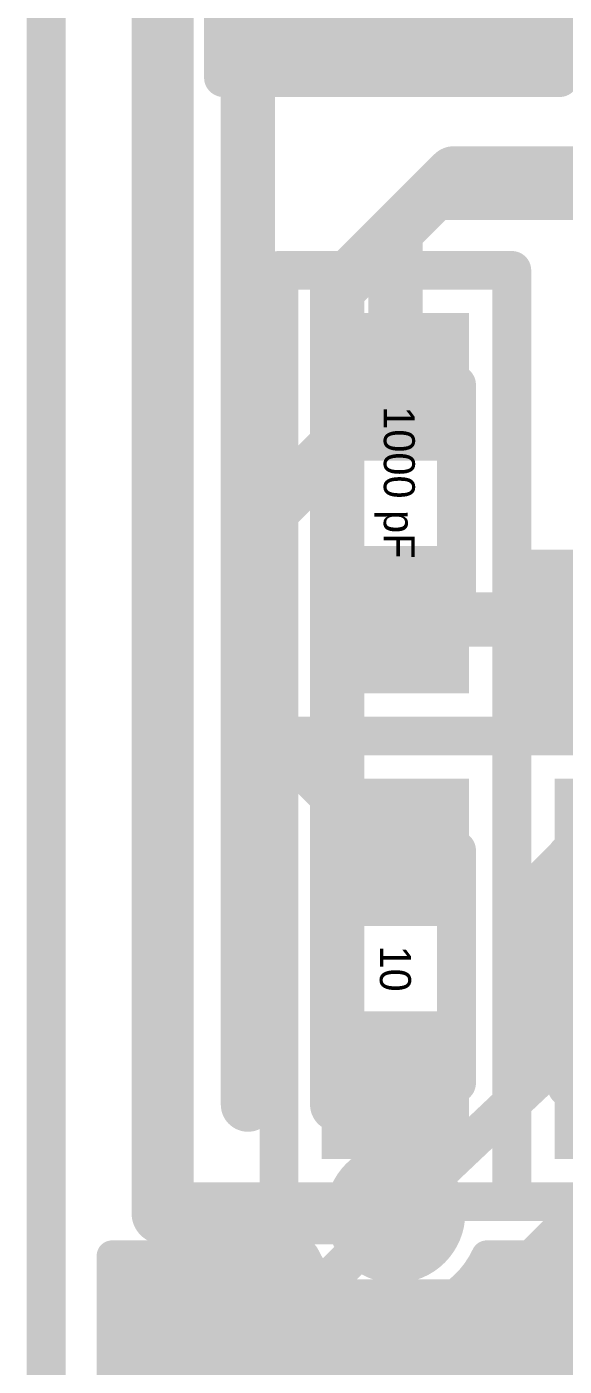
# Model space of a CAD drawing. Extents: x 7.81 to 12.22, y 5.5 to 10.76.
# Drawn here: x 9.246 to 9.3845, y 7.5696 to 7.9148 of the extents above; entities that cross this region are included whole.
import ezdxf

# ---------------------------------------------------------------- set-up
doc = ezdxf.new("R2010")
doc.units = 0
doc.layers.get('0').update_dxf_attribs({"linetype": 'CONTINUOUS'})
for name, color, linetype in [('BOTTOMLAYER', 5, 'CONTINUOUS'), ('BOTTOMSOLDER', 6, 'CONTINUOUS'), ('MECHANICAL1', 6, 'CONTINUOUS'), ('MECHANICAL3', 76, 'CONTINUOUS'), ('MULTILAYER', 9, 'CONTINUOUS'), ('TOPLAYER', 1, 'CONTINUOUS'), ('TOPOVERLAY', 2, 'CONTINUOUS'), ('TOPPASTE', 8, 'CONTINUOUS'), ('TOPSOLDER', 216, 'CONTINUOUS')]:
    doc.layers.add(name, color=color, linetype=linetype)

# ---------------------------------------------------------------- blocks, each defined once
blk = doc.blocks.new('0603_5')
at = {"layer": 'MECHANICAL1', "const_width": 0.01}
for points in [[(-0.000531, 0.015748), (-0.000531, -0.014252)], [(-0.000531, 0.015748), (0.059469, 0.015748)], [(0.059469, 0.015748), (0.059469, -0.014252)], [(-0.000531, -0.014252), (0.059469, -0.014252)]]:
    blk.add_lwpolyline(points, dxfattribs=at)
at = {"layer": 'MECHANICAL1', "const_width": 0.005}
for points in [[(-0.003031, 0.015748, 1), (0.001969, 0.015748, 1)], [(-0.003031, 0.015748, 1), (0.001969, 0.015748, 1)], [(0.056968, 0.015748, 1), (0.061969, 0.015748, 1)], [(0.056968, 0.015748, 1), (0.061969, 0.015748, 1)], [(-0.003031, -0.014252, 1), (0.001969, -0.014252, 1)], [(-0.003031, -0.014252, 1), (0.001969, -0.014252, 1)], [(0.056968, -0.014252, 1), (0.061969, -0.014252, 1)], [(0.056968, -0.014252, 1), (0.061969, -0.014252, 1)]]:
    blk.add_lwpolyline(points, format="xyb", close=True, dxfattribs=at)
at = {"layer": 'TOPLAYER'}
for points in [[(-0.015, -0.015), (0.015, -0.015), (-0.015, 0.015), (0.015, 0.015)], [(0.045, -0.015), (0.075, -0.015), (0.045, 0.015), (0.075, 0.015)]]:
    blk.add_solid(points, dxfattribs=at)
at = {"layer": 'TOPOVERLAY', "const_width": 0.01}
for points in [[(-0.03, 0.03), (-0.03, 0)], [(-0.03, 0.03), (0.09, 0.03)], [(0.09, 0.03), (0.09, -0.03)], [(-0.03, 0), (-0.03, -0.03)], [(-0.03, -0.03), (0.09, -0.03)]]:
    blk.add_lwpolyline(points, dxfattribs=at)
at = {"layer": 'TOPOVERLAY', "const_width": 0.005}
for points in [[(-0.0325, 0.03, 1), (-0.0275, 0.03, 1)], [(-0.0325, 0.03, 1), (-0.0275, 0.03, 1)], [(0.0875, 0.03, 1), (0.0925, 0.03, 1)], [(0.0875, 0.03, 1), (0.0925, 0.03, 1)], [(-0.0325, 0, 1), (-0.0275, 0, 1)], [(-0.0325, 0, 1), (-0.0275, 0, 1)], [(-0.0325, -0.03, 1), (-0.0275, -0.03, 1)], [(-0.0325, -0.03, 1), (-0.0275, -0.03, 1)], [(0.0875, -0.03, 1), (0.0925, -0.03, 1)], [(0.0875, -0.03, 1), (0.0925, -0.03, 1)]]:
    blk.add_lwpolyline(points, format="xyb", close=True, dxfattribs=at)
at = {"layer": 'TOPPASTE'}
for points in [[(-0.015, -0.015), (0.015, -0.015), (-0.015, 0.015), (0.015, 0.015)], [(0.045, -0.015), (0.075, -0.015), (0.045, 0.015), (0.075, 0.015)]]:
    blk.add_solid(points, dxfattribs=at)
at = {"layer": 'TOPSOLDER'}
for points in [[(-0.019, -0.019), (0.019, -0.019), (-0.019, 0.019), (0.019, 0.019)], [(0.041, -0.019), (0.079, -0.019), (0.041, 0.019), (0.079, 0.019)]]:
    blk.add_solid(points, dxfattribs=at)
blk = doc.blocks.new('0603_9')
at = {"layer": 'MECHANICAL1', "const_width": 0.01}
for points in [[(-0.000531, -0.014252), (-0.000531, 0.015748)], [(0.059469, 0.015748), (-0.000531, 0.015748)], [(0.059469, -0.014252), (0.059469, 0.015748)], [(0.059469, -0.014252), (-0.000531, -0.014252)]]:
    blk.add_lwpolyline(points, dxfattribs=at)
at = {"layer": 'MECHANICAL1', "const_width": 0.005}
for points in [[(-0.003031, 0.015748, 1), (0.001969, 0.015748, 1)], [(-0.003031, 0.015748, 1), (0.001969, 0.015748, 1)], [(0.056968, 0.015748, 1), (0.061969, 0.015748, 1)], [(0.056968, 0.015748, 1), (0.061969, 0.015748, 1)], [(-0.003031, -0.014252, 1), (0.001969, -0.014252, 1)], [(-0.003031, -0.014252, 1), (0.001969, -0.014252, 1)], [(0.056968, -0.014252, 1), (0.061969, -0.014252, 1)], [(0.056968, -0.014252, 1), (0.061969, -0.014252, 1)]]:
    blk.add_lwpolyline(points, format="xyb", close=True, dxfattribs=at)
at = {"layer": 'TOPLAYER'}
for points in [[(-0.015, -0.015), (0.015, -0.015), (-0.015, 0.015), (0.015, 0.015)], [(0.045, -0.015), (0.075, -0.015), (0.045, 0.015), (0.075, 0.015)]]:
    blk.add_solid(points, dxfattribs=at)
at = {"layer": 'TOPOVERLAY', "const_width": 0.01}
for points in [[(-0.03, 0), (-0.03, 0.03)], [(0.09, 0.03), (-0.03, 0.03)], [(0.09, -0.03), (0.09, 0.03)], [(-0.03, -0.03), (-0.03, 0)], [(0.09, -0.03), (-0.03, -0.03)]]:
    blk.add_lwpolyline(points, dxfattribs=at)
at = {"layer": 'TOPOVERLAY', "const_width": 0.005}
for points in [[(-0.0325, 0.03, 1), (-0.0275, 0.03, 1)], [(-0.0325, 0.03, 1), (-0.0275, 0.03, 1)], [(0.0875, 0.03, 1), (0.0925, 0.03, 1)], [(0.0875, 0.03, 1), (0.0925, 0.03, 1)], [(-0.0325, 0, 1), (-0.0275, 0, 1)], [(-0.0325, 0, 1), (-0.0275, 0, 1)], [(-0.0325, -0.03, 1), (-0.0275, -0.03, 1)], [(-0.0325, -0.03, 1), (-0.0275, -0.03, 1)], [(0.0875, -0.03, 1), (0.0925, -0.03, 1)], [(0.0875, -0.03, 1), (0.0925, -0.03, 1)]]:
    blk.add_lwpolyline(points, format="xyb", close=True, dxfattribs=at)
at = {"layer": 'TOPPASTE'}
for points in [[(-0.015, -0.015), (0.015, -0.015), (-0.015, 0.015), (0.015, 0.015)], [(0.045, -0.015), (0.075, -0.015), (0.045, 0.015), (0.075, 0.015)]]:
    blk.add_solid(points, dxfattribs=at)
at = {"layer": 'TOPSOLDER'}
for points in [[(-0.019, -0.019), (0.019, -0.019), (-0.019, 0.019), (0.019, 0.019)], [(0.041, -0.019), (0.079, -0.019), (0.041, 0.019), (0.079, 0.019)]]:
    blk.add_solid(points, dxfattribs=at)
blk = doc.blocks.new('0603_19')
at = {"layer": 'MECHANICAL1', "const_width": 0.01}
for points in [[(-0.000531, -0.014252), (-0.000531, 0.015748)], [(-0.000531, 0.015748), (0.059469, 0.015748)], [(0.059469, -0.014252), (0.059469, 0.015748)], [(-0.000531, -0.014252), (0.059469, -0.014252)]]:
    blk.add_lwpolyline(points, dxfattribs=at)
at = {"layer": 'MECHANICAL1', "const_width": 0.005}
for points in [[(-0.003031, 0.015748, 1), (0.001969, 0.015748, 1)], [(-0.003031, 0.015748, 1), (0.001969, 0.015748, 1)], [(0.056968, 0.015748, 1), (0.061969, 0.015748, 1)], [(0.056968, 0.015748, 1), (0.061969, 0.015748, 1)], [(-0.003031, -0.014252, 1), (0.001969, -0.014252, 1)], [(-0.003031, -0.014252, 1), (0.001969, -0.014252, 1)], [(0.056968, -0.014252, 1), (0.061969, -0.014252, 1)], [(0.056968, -0.014252, 1), (0.061969, -0.014252, 1)]]:
    blk.add_lwpolyline(points, format="xyb", close=True, dxfattribs=at)
at = {"layer": 'TOPLAYER'}
for points in [[(-0.015, -0.015), (0.015, -0.015), (-0.015, 0.015), (0.015, 0.015)], [(0.045, -0.015), (0.075, -0.015), (0.045, 0.015), (0.075, 0.015)]]:
    blk.add_solid(points, dxfattribs=at)
at = {"layer": 'TOPOVERLAY', "const_width": 0.01}
for points in [[(-0.03, 0), (-0.03, 0.03)], [(-0.03, 0.03), (0.09, 0.03)], [(0.09, -0.03), (0.09, 0.03)], [(-0.03, -0.03), (-0.03, 0)], [(-0.03, -0.03), (0.09, -0.03)]]:
    blk.add_lwpolyline(points, dxfattribs=at)
at = {"layer": 'TOPOVERLAY', "const_width": 0.005}
for points in [[(-0.0325, 0.03, 1), (-0.0275, 0.03, 1)], [(-0.0325, 0.03, 1), (-0.0275, 0.03, 1)], [(0.0875, 0.03, 1), (0.0925, 0.03, 1)], [(0.0875, 0.03, 1), (0.0925, 0.03, 1)], [(-0.0325, 0, 1), (-0.0275, 0, 1)], [(-0.0325, 0, 1), (-0.0275, 0, 1)], [(-0.0325, -0.03, 1), (-0.0275, -0.03, 1)], [(-0.0325, -0.03, 1), (-0.0275, -0.03, 1)], [(0.0875, -0.03, 1), (0.0925, -0.03, 1)], [(0.0875, -0.03, 1), (0.0925, -0.03, 1)]]:
    blk.add_lwpolyline(points, format="xyb", close=True, dxfattribs=at)
at = {"layer": 'TOPPASTE'}
for points in [[(-0.015, -0.015), (0.015, -0.015), (-0.015, 0.015), (0.015, 0.015)], [(0.045, -0.015), (0.075, -0.015), (0.045, 0.015), (0.075, 0.015)]]:
    blk.add_solid(points, dxfattribs=at)
at = {"layer": 'TOPSOLDER'}
for points in [[(-0.019, -0.019), (0.019, -0.019), (-0.019, 0.019), (0.019, 0.019)], [(0.041, -0.019), (0.079, -0.019), (0.041, 0.019), (0.079, 0.019)]]:
    blk.add_solid(points, dxfattribs=at)
blk = doc.blocks.new('TEST_POINT_PAD_4_22')
at = {"layer": 'BOTTOMSOLDER'}
blk.add_solid([(-0.039, -0.039), (0.039, -0.039), (-0.039, 0.039), (0.039, 0.039)], dxfattribs=at)
at = {"layer": 'MECHANICAL1', "const_width": 0.01}
for points in [[(-0.043307, -0.043307), (-0.043307, 0.043307)], [(-0.043307, 0.043307), (0, 0.043307)], [(0, 0.043307), (0.043307, 0.043307)], [(0.043307, -0.043307), (0.043307, 0.043307)], [(-0.043307, -0.043307), (0.043307, -0.043307)]]:
    blk.add_lwpolyline(points, dxfattribs=at)
at = {"layer": 'MECHANICAL1', "const_width": 0.005}
for points in [[(-0.045807, 0.043307, 1), (-0.040807, 0.043307, 1)], [(-0.045807, 0.043307, 1), (-0.040807, 0.043307, 1)], [(-0.0025, 0.043307, 1), (0.0025, 0.043307, 1)], [(-0.0025, 0.043307, 1), (0.0025, 0.043307, 1)], [(0.040807, 0.043307, 1), (0.045807, 0.043307, 1)], [(0.040807, 0.043307, 1), (0.045807, 0.043307, 1)], [(-0.045807, -0.043307, 1), (-0.040807, -0.043307, 1)], [(-0.045807, -0.043307, 1), (-0.040807, -0.043307, 1)], [(0.040807, -0.043307, 1), (0.045807, -0.043307, 1)], [(0.040807, -0.043307, 1), (0.045807, -0.043307, 1)]]:
    blk.add_lwpolyline(points, format="xyb", close=True, dxfattribs=at)
at = {"layer": 'MULTILAYER'}
blk.add_solid([(-0.035, -0.035), (0.035, -0.035), (-0.035, 0.035), (0.035, 0.035)], dxfattribs=at)
at = {"layer": 'TOPOVERLAY', "const_width": 0.01}
for points in [[(-0.043307, -0.043307), (-0.043307, 0.043307)], [(-0.043307, 0.043307), (0, 0.043307)], [(0, 0.043307), (0.043307, 0.043307)], [(0.043307, -0.043307), (0.043307, 0.043307)], [(-0.043307, -0.043307), (0.043307, -0.043307)]]:
    blk.add_lwpolyline(points, dxfattribs=at)
at = {"layer": 'TOPOVERLAY', "const_width": 0.005}
for points in [[(-0.045807, 0.043307, 1), (-0.040807, 0.043307, 1)], [(-0.045807, 0.043307, 1), (-0.040807, 0.043307, 1)], [(-0.0025, 0.043307, 1), (0.0025, 0.043307, 1)], [(-0.0025, 0.043307, 1), (0.0025, 0.043307, 1)], [(0.040807, 0.043307, 1), (0.045807, 0.043307, 1)], [(0.040807, 0.043307, 1), (0.045807, 0.043307, 1)], [(-0.045807, -0.043307, 1), (-0.040807, -0.043307, 1)], [(-0.045807, -0.043307, 1), (-0.040807, -0.043307, 1)], [(0.040807, -0.043307, 1), (0.045807, -0.043307, 1)], [(0.040807, -0.043307, 1), (0.045807, -0.043307, 1)]]:
    blk.add_lwpolyline(points, format="xyb", close=True, dxfattribs=at)
at = {"layer": 'TOPSOLDER'}
blk.add_solid([(-0.039, -0.039), (0.039, -0.039), (-0.039, 0.039), (0.039, 0.039)], dxfattribs=at)
blk = doc.blocks.new('0603_41')
at = {"layer": 'MECHANICAL1', "const_width": 0.01}
for points in [[(-0.000531, -0.014252), (-0.000531, 0.015748)], [(0.059469, 0.015748), (-0.000531, 0.015748)], [(0.059469, -0.014252), (0.059469, 0.015748)], [(0.059469, -0.014252), (-0.000531, -0.014252)]]:
    blk.add_lwpolyline(points, dxfattribs=at)
at = {"layer": 'MECHANICAL1', "const_width": 0.005}
for points in [[(-0.003031, 0.015748, 1), (0.001969, 0.015748, 1)], [(-0.003031, 0.015748, 1), (0.001969, 0.015748, 1)], [(0.056968, 0.015748, 1), (0.061969, 0.015748, 1)], [(0.056968, 0.015748, 1), (0.061969, 0.015748, 1)], [(-0.003031, -0.014252, 1), (0.001969, -0.014252, 1)], [(-0.003031, -0.014252, 1), (0.001969, -0.014252, 1)], [(0.056968, -0.014252, 1), (0.061969, -0.014252, 1)], [(0.056968, -0.014252, 1), (0.061969, -0.014252, 1)]]:
    blk.add_lwpolyline(points, format="xyb", close=True, dxfattribs=at)
at = {"layer": 'TOPLAYER'}
for points in [[(-0.015, -0.015), (0.015, -0.015), (-0.015, 0.015), (0.015, 0.015)], [(0.045, -0.015), (0.075, -0.015), (0.045, 0.015), (0.075, 0.015)]]:
    blk.add_solid(points, dxfattribs=at)
at = {"layer": 'TOPOVERLAY', "const_width": 0.01}
for points in [[(-0.03, 0), (-0.03, 0.03)], [(0.09, 0.03), (-0.03, 0.03)], [(0.09, -0.03), (0.09, 0.03)], [(-0.03, -0.03), (-0.03, 0)], [(0.09, -0.03), (-0.03, -0.03)]]:
    blk.add_lwpolyline(points, dxfattribs=at)
at = {"layer": 'TOPOVERLAY', "const_width": 0.005}
for points in [[(-0.0325, 0.03, 1), (-0.0275, 0.03, 1)], [(-0.0325, 0.03, 1), (-0.0275, 0.03, 1)], [(0.0875, 0.03, 1), (0.0925, 0.03, 1)], [(0.0875, 0.03, 1), (0.0925, 0.03, 1)], [(-0.0325, 0, 1), (-0.0275, 0, 1)], [(-0.0325, 0, 1), (-0.0275, 0, 1)], [(-0.0325, -0.03, 1), (-0.0275, -0.03, 1)], [(-0.0325, -0.03, 1), (-0.0275, -0.03, 1)], [(0.0875, -0.03, 1), (0.0925, -0.03, 1)], [(0.0875, -0.03, 1), (0.0925, -0.03, 1)]]:
    blk.add_lwpolyline(points, format="xyb", close=True, dxfattribs=at)
at = {"layer": 'TOPPASTE'}
for points in [[(-0.015, -0.015), (0.015, -0.015), (-0.015, 0.015), (0.015, 0.015)], [(0.045, -0.015), (0.075, -0.015), (0.045, 0.015), (0.075, 0.015)]]:
    blk.add_solid(points, dxfattribs=at)
at = {"layer": 'TOPSOLDER'}
for points in [[(-0.019, -0.019), (0.019, -0.019), (-0.019, 0.019), (0.019, 0.019)], [(0.041, -0.019), (0.079, -0.019), (0.041, 0.019), (0.079, 0.019)]]:
    blk.add_solid(points, dxfattribs=at)
blk = doc.blocks.new('0603_46')
at = {"layer": 'MECHANICAL1', "const_width": 0.01}
for points in [[(-0.000531, -0.014252), (-0.000531, 0.015748)], [(0.059469, 0.015748), (-0.000531, 0.015748)], [(0.059469, -0.014252), (0.059469, 0.015748)], [(0.059469, -0.014252), (-0.000531, -0.014252)]]:
    blk.add_lwpolyline(points, dxfattribs=at)
at = {"layer": 'MECHANICAL1', "const_width": 0.005}
for points in [[(-0.003031, 0.015748, 1), (0.001969, 0.015748, 1)], [(-0.003031, 0.015748, 1), (0.001969, 0.015748, 1)], [(0.056968, 0.015748, 1), (0.061969, 0.015748, 1)], [(0.056968, 0.015748, 1), (0.061969, 0.015748, 1)], [(-0.003031, -0.014252, 1), (0.001969, -0.014252, 1)], [(-0.003031, -0.014252, 1), (0.001969, -0.014252, 1)], [(0.056968, -0.014252, 1), (0.061969, -0.014252, 1)], [(0.056968, -0.014252, 1), (0.061969, -0.014252, 1)]]:
    blk.add_lwpolyline(points, format="xyb", close=True, dxfattribs=at)
at = {"layer": 'TOPLAYER'}
for points in [[(-0.015, -0.015), (0.015, -0.015), (-0.015, 0.015), (0.015, 0.015)], [(0.045, -0.015), (0.075, -0.015), (0.045, 0.015), (0.075, 0.015)]]:
    blk.add_solid(points, dxfattribs=at)
at = {"layer": 'TOPOVERLAY', "const_width": 0.01}
for points in [[(-0.03, 0), (-0.03, 0.03)], [(0.09, 0.03), (-0.03, 0.03)], [(0.09, -0.03), (0.09, 0.03)], [(-0.03, -0.03), (-0.03, 0)], [(0.09, -0.03), (-0.03, -0.03)]]:
    blk.add_lwpolyline(points, dxfattribs=at)
at = {"layer": 'TOPOVERLAY', "const_width": 0.005}
for points in [[(-0.0325, 0.03, 1), (-0.0275, 0.03, 1)], [(-0.0325, 0.03, 1), (-0.0275, 0.03, 1)], [(0.0875, 0.03, 1), (0.0925, 0.03, 1)], [(0.0875, 0.03, 1), (0.0925, 0.03, 1)], [(-0.0325, 0, 1), (-0.0275, 0, 1)], [(-0.0325, 0, 1), (-0.0275, 0, 1)], [(-0.0325, -0.03, 1), (-0.0275, -0.03, 1)], [(-0.0325, -0.03, 1), (-0.0275, -0.03, 1)], [(0.0875, -0.03, 1), (0.0925, -0.03, 1)], [(0.0875, -0.03, 1), (0.0925, -0.03, 1)]]:
    blk.add_lwpolyline(points, format="xyb", close=True, dxfattribs=at)
at = {"layer": 'TOPPASTE'}
for points in [[(-0.015, -0.015), (0.015, -0.015), (-0.015, 0.015), (0.015, 0.015)], [(0.045, -0.015), (0.075, -0.015), (0.045, 0.015), (0.075, 0.015)]]:
    blk.add_solid(points, dxfattribs=at)
at = {"layer": 'TOPSOLDER'}
for points in [[(-0.019, -0.019), (0.019, -0.019), (-0.019, 0.019), (0.019, 0.019)], [(0.041, -0.019), (0.079, -0.019), (0.041, 0.019), (0.079, 0.019)]]:
    blk.add_solid(points, dxfattribs=at)

msp = doc.modelspace()

# ---------------------------------------------------------------- linework, layer by layer
at = {"layer": 'BOTTOMLAYER'}
for points, const_width in [([(9.303, 7.637), (9.303, 7.923)], 0.014), ([(9.326, 7.847), (9.351, 7.872)], 0.014), ([(9.351, 7.872), (9.392, 7.872)], 0.014), ([(9.326, 7.637), (9.326, 7.847)], 0.014), ([(9.371228, 7.738), (9.371228, 7.776)], 0.008), ([(9.371228, 7.776), (9.453228, 7.776)], 0.008), ([(9.371228, 7.775), (9.628485, 7.775)], 0.008), ([(9.375, 7.738), (9.375, 7.776)], 0.008), ([(9.38, 7.738), (9.38, 7.776)], 0.008), ([(9.385, 7.738), (9.385, 7.776)], 0.008), ([(9.371228, 7.77), (9.63, 7.77)], 0.008), ([(9.371228, 7.765), (9.632763, 7.765)], 0.008), ([(9.371228, 7.76), (9.637387, 7.76)], 0.008), ([(9.371228, 7.755), (9.646859, 7.755)], 0.008), ([(9.371228, 7.75), (9.438876, 7.75)], 0.008), ([(9.371228, 7.745), (9.432238, 7.745)], 0.008), ([(9.371228, 7.74), (9.400045, 7.74)], 0.008), ([(9.371228, 7.738), (9.395228, 7.738)], 0.008), ([(9.379, 7.695), (9.411, 7.727)], 0.01), ([(9.379, 7.645), (9.379, 7.695)], 0.01), ([(9.341, 7.609), (9.379, 7.645)], 0.01), ([(9.268, 7.245), (9.268, 7.598)], 0.008), ([(9.268, 7.598), (9.317442, 7.598)], 0.008), ([(9.27, 7.245), (9.27, 7.598)], 0.008), ([(9.275, 7.245), (9.275, 7.598)], 0.008), ([(9.28, 7.245), (9.28, 7.598)], 0.008), ([(9.285, 7.245), (9.285, 7.598)], 0.008), ([(9.29, 7.245), (9.29, 7.598)], 0.008), ([(9.295, 7.245), (9.295, 7.598)], 0.008), ([(9.3, 7.245), (9.3, 7.598)], 0.008), ([(9.305, 7.245), (9.305, 7.598)], 0.008), ([(9.31, 7.245), (9.31, 7.598)], 0.008), ([(9.315, 7.245), (9.315, 7.598)], 0.008), ([(9.364558, 7.598), (9.395228, 7.598)], 0.008), ([(9.365, 7.245), (9.365, 7.598)], 0.008), ([(9.37, 7.245), (9.37, 7.598)], 0.008), ([(9.375, 7.245), (9.375, 7.598)], 0.008), ([(9.38, 7.245), (9.38, 7.598)], 0.008), ([(9.385, 7.245), (9.385, 7.598)], 0.008), ([(9.268, 7.595), (9.319091, 7.595)], 0.008), ([(9.362909, 7.595), (9.447, 7.595)], 0.008), ([(9.32, 7.245), (9.32, 7.59367)], 0.008), ([(9.36, 7.245), (9.36, 7.591252)], 0.008), ([(9.268, 7.59), (9.323252, 7.59)], 0.008), ([(9.325, 7.245), (9.325, 7.588506)], 0.008), ([(9.358748, 7.59), (9.442763, 7.59)], 0.008), ([(9.268, 7.585), (9.331, 7.585)], 0.008), ([(9.33, 7.245), (9.33, 7.585442)], 0.008), ([(9.35, 7.245), (9.35, 7.584607)], 0.008), ([(9.351, 7.585), (9.44, 7.585)], 0.008), ([(9.355, 7.245), (9.355, 7.587091)], 0.008), ([(9.335, 7.245), (9.335, 7.583702)], 0.008), ([(9.34, 7.245), (9.34, 7.583019)], 0.008), ([(9.345, 7.245), (9.345, 7.58331)], 0.008), ([(9.268, 7.58), (9.438485, 7.58)], 0.008), ([(9.268, 7.575), (9.438, 7.575)], 0.008), ([(9.268, 7.57), (9.438485, 7.57)], 0.008)]:
    msp.add_lwpolyline(points, dxfattribs=dict(at, const_width=const_width))
for points, const_width in [([(9.3475, 7.872, 1), (9.3545, 7.872, 1)], 0.007), ([(9.3475, 7.872, 1), (9.3545, 7.872, 1)], 0.007), ([(9.3225, 7.847, 1), (9.3295, 7.847, 1)], 0.007), ([(9.3225, 7.847, 1), (9.3295, 7.847, 1)], 0.007), ([(9.369228, 7.776, 1), (9.373228, 7.776, 1)], 0.004), ([(9.369228, 7.776, 1), (9.373228, 7.776, 1)], 0.004), ([(9.369228, 7.775, 1), (9.373228, 7.775, 1)], 0.004), ([(9.373, 7.776, 1), (9.377, 7.776, 1)], 0.004), ([(9.378, 7.776, 1), (9.382, 7.776, 1)], 0.004), ([(9.383, 7.776, 1), (9.387, 7.776, 1)], 0.004), ([(9.369228, 7.77, 1), (9.373228, 7.77, 1)], 0.004), ([(9.369228, 7.765, 1), (9.373228, 7.765, 1)], 0.004), ([(9.369228, 7.76, 1), (9.373228, 7.76, 1)], 0.004), ([(9.369228, 7.755, 1), (9.373228, 7.755, 1)], 0.004), ([(9.369228, 7.75, 1), (9.373228, 7.75, 1)], 0.004), ([(9.369228, 7.745, 1), (9.373228, 7.745, 1)], 0.004), ([(9.369228, 7.74, 1), (9.373228, 7.74, 1)], 0.004), ([(9.369228, 7.738, 1), (9.373228, 7.738, 1)], 0.004), ([(9.369228, 7.738, 1), (9.373228, 7.738, 1)], 0.004), ([(9.373, 7.738, 1), (9.377, 7.738, 1)], 0.004), ([(9.378, 7.738, 1), (9.382, 7.738, 1)], 0.004), ([(9.383, 7.738, 1), (9.387, 7.738, 1)], 0.004), ([(9.3765, 7.695, 1), (9.3815, 7.695, 1)], 0.005), ([(9.3765, 7.695, 1), (9.3815, 7.695, 1)], 0.005), ([(9.3765, 7.645, 1), (9.3815, 7.645, 1)], 0.005), ([(9.3765, 7.645, 1), (9.3815, 7.645, 1)], 0.005), ([(9.2995, 7.637, 1), (9.3065, 7.637, 1)], 0.007), ([(9.3225, 7.637, 1), (9.3295, 7.637, 1)], 0.007), ([(9.3385, 7.609, 1), (9.3435, 7.609, 1)], 0.005), ([(9.266, 7.598, 1), (9.27, 7.598, 1)], 0.004), ([(9.266, 7.598, 1), (9.27, 7.598, 1)], 0.004), ([(9.268, 7.598, 1), (9.272, 7.598, 1)], 0.004), ([(9.273, 7.598, 1), (9.277, 7.598, 1)], 0.004), ([(9.278, 7.598, 1), (9.282, 7.598, 1)], 0.004), ([(9.283, 7.598, 1), (9.287, 7.598, 1)], 0.004), ([(9.288, 7.598, 1), (9.292, 7.598, 1)], 0.004), ([(9.293, 7.598, 1), (9.297, 7.598, 1)], 0.004), ([(9.298, 7.598, 1), (9.302, 7.598, 1)], 0.004), ([(9.303, 7.598, 1), (9.307, 7.598, 1)], 0.004), ([(9.308, 7.598, 1), (9.312, 7.598, 1)], 0.004), ([(9.313, 7.598, 1), (9.317, 7.598, 1)], 0.004), ([(9.315442, 7.598, 1), (9.319442, 7.598, 1)], 0.004), ([(9.315442, 7.598, 1), (9.319442, 7.598, 1)], 0.004), ([(9.362558, 7.598, 1), (9.366558, 7.598, 1)], 0.004), ([(9.362558, 7.598, 1), (9.366558, 7.598, 1)], 0.004), ([(9.363, 7.598, 1), (9.367, 7.598, 1)], 0.004), ([(9.368, 7.598, 1), (9.372, 7.598, 1)], 0.004), ([(9.373, 7.598, 1), (9.377, 7.598, 1)], 0.004), ([(9.378, 7.598, 1), (9.382, 7.598, 1)], 0.004), ([(9.383, 7.598, 1), (9.387, 7.598, 1)], 0.004), ([(9.266, 7.595, 1), (9.27, 7.595, 1)], 0.004), ([(9.317091, 7.595, 1), (9.321091, 7.595, 1)], 0.004), ([(9.360909, 7.595, 1), (9.364909, 7.595, 1)], 0.004), ([(9.318, 7.59367, 1), (9.322, 7.59367, 1)], 0.004), ([(9.358, 7.591252, 1), (9.362, 7.591252, 1)], 0.004), ([(9.266, 7.59, 1), (9.27, 7.59, 1)], 0.004), ([(9.321252, 7.59, 1), (9.325252, 7.59, 1)], 0.004), ([(9.323, 7.588506, 1), (9.327, 7.588506, 1)], 0.004), ([(9.356748, 7.59, 1), (9.360748, 7.59, 1)], 0.004), ([(9.266, 7.585, 1), (9.27, 7.585, 1)], 0.004), ([(9.328, 7.585442, 1), (9.332, 7.585442, 1)], 0.004), ([(9.329, 7.585, 1), (9.333, 7.585, 1)], 0.004), ([(9.348, 7.584607, 1), (9.352, 7.584607, 1)], 0.004), ([(9.349, 7.585, 1), (9.353, 7.585, 1)], 0.004), ([(9.353, 7.587091, 1), (9.357, 7.587091, 1)], 0.004), ([(9.333, 7.583702, 1), (9.337, 7.583702, 1)], 0.004), ([(9.338, 7.583019, 1), (9.342, 7.583019, 1)], 0.004), ([(9.343, 7.58331, 1), (9.347, 7.58331, 1)], 0.004), ([(9.266, 7.58, 1), (9.27, 7.58, 1)], 0.004), ([(9.266, 7.575, 1), (9.27, 7.575, 1)], 0.004), ([(9.266, 7.57, 1), (9.27, 7.57, 1)], 0.004)]:
    msp.add_lwpolyline(points, format="xyb", close=True, dxfattribs=dict(at, const_width=const_width))
at = {"layer": 'BOTTOMLAYER', "const_width": 0.008}
msp.add_lwpolyline([(9.364558, 7.598, -0.636715), (9.317442, 7.598)], format="xyb", dxfattribs=at)
at = {"layer": 'BOTTOMSOLDER', "const_width": 0.018}
for points in [[(9.374, 7.762, 1), (9.392, 7.762, 1)], [(9.332, 7.609, 1), (9.35, 7.609, 1)]]:
    msp.add_lwpolyline(points, format="xyb", close=True, dxfattribs=at)
at = {"layer": 'MECHANICAL3', "const_width": 0.01}
msp.add_lwpolyline([(9.251, 7.115), (9.251, 8.044)], dxfattribs=at)
at = {"layer": 'MULTILAYER', "const_width": 0.01}
msp.add_lwpolyline([(9.251, 7.115), (9.251, 8.044)], dxfattribs=at)
at = {"layer": 'TOPLAYER'}
for points, const_width in [([(9.281, 7.609), (9.281, 8.001)], 0.016), ([(9.341, 7.862), (9.356, 7.877)], 0.014), ([(9.356, 7.877), (9.471, 7.877)], 0.014), ([(9.341, 7.822), (9.341, 7.862)], 0.014), ([(9.306, 7.787), (9.341, 7.822)], 0.014), ([(9.306, 7.737), (9.306, 7.787)], 0.014), ([(9.341, 7.762), (9.346, 7.762)], 0.014), ([(9.346, 7.762), (9.383, 7.762)], 0.014), ([(9.306, 7.737), (9.341, 7.702)], 0.014), ([(9.341, 7.609), (9.341, 7.642)], 0.01), ([(9.366, 7.584), (9.401, 7.619)], 0.014), ([(9.281, 7.609), (9.341, 7.609)], 0.016), ([(9.306, 7.574), (9.341, 7.609)], 0.01), ([(9.366, 7.497), (9.366, 7.584)], 0.014), ([(9.306, 7.557), (9.306, 7.574)], 0.01)]:
    msp.add_lwpolyline(points, dxfattribs=dict(at, const_width=const_width))
for points, const_width in [([(9.3525, 7.877, 1), (9.3595, 7.877, 1)], 0.007), ([(9.3525, 7.877, 1), (9.3595, 7.877, 1)], 0.007), ([(9.3375, 7.862, 1), (9.3445, 7.862, 1)], 0.007), ([(9.3375, 7.862, 1), (9.3445, 7.862, 1)], 0.007), ([(9.3375, 7.822, 1), (9.3445, 7.822, 1)], 0.007), ([(9.3375, 7.822, 1), (9.3445, 7.822, 1)], 0.007), ([(9.3025, 7.787, 1), (9.3095, 7.787, 1)], 0.007), ([(9.3025, 7.787, 1), (9.3095, 7.787, 1)], 0.007), ([(9.3375, 7.762, 1), (9.3445, 7.762, 1)], 0.007), ([(9.3425, 7.762, 1), (9.3495, 7.762, 1)], 0.007), ([(9.3425, 7.762, 1), (9.3495, 7.762, 1)], 0.007), ([(9.3795, 7.762, 1), (9.3865, 7.762, 1)], 0.007), ([(9.3025, 7.737, 1), (9.3095, 7.737, 1)], 0.007), ([(9.3025, 7.737, 1), (9.3095, 7.737, 1)], 0.007), ([(9.3375, 7.702, 1), (9.3445, 7.702, 1)], 0.007), ([(9.3385, 7.642, 1), (9.3435, 7.642, 1)], 0.005), ([(9.277, 7.609, 1), (9.285, 7.609, 1)], 0.008), ([(9.277, 7.609, 1), (9.285, 7.609, 1)], 0.008), ([(9.337, 7.609, 1), (9.345, 7.609, 1)], 0.008), ([(9.3385, 7.609, 1), (9.3435, 7.609, 1)], 0.005), ([(9.3385, 7.609, 1), (9.3435, 7.609, 1)], 0.005), ([(9.3625, 7.584, 1), (9.3695, 7.584, 1)], 0.007), ([(9.3625, 7.584, 1), (9.3695, 7.584, 1)], 0.007), ([(9.3035, 7.574, 1), (9.3085, 7.574, 1)], 0.005), ([(9.3035, 7.574, 1), (9.3085, 7.574, 1)], 0.005)]:
    msp.add_lwpolyline(points, format="xyb", close=True, dxfattribs=dict(at, const_width=const_width))
at = {"layer": 'TOPSOLDER', "const_width": 0.018}
for points in [[(9.374, 7.762, 1), (9.392, 7.762, 1)], [(9.332, 7.609, 1), (9.35, 7.609, 1)]]:
    msp.add_lwpolyline(points, format="xyb", close=True, dxfattribs=at)

# ---------------------------------------------------------------- block references
for name, p in [('TEST_POINT_PAD_4_22', (9.34, 7.945)), ('0603_19', (9.306, 7.557))]:
    msp.add_blockref(name, p)
for name, p, rotation in [('0603_9', (9.341, 7.822), 270), ('0603_41', (9.341, 7.702), 270), ('0603_5', (9.401, 7.642), 90), ('0603_46', (9.419, 7.575), 270)]:
    msp.add_blockref(name, p, dxfattribs=dict(rotation=rotation))

# ---------------------------------------------------------------- texts
at = {"layer": 'MECHANICAL1'}
for s, p in [('1000 pF', (9.338, 7.817)), ('10', (9.337, 7.678))]:
    msp.add_text(s, height=0.008, rotation=270, dxfattribs=at).set_placement(p)

doc.saveas('drawing.dxf')
